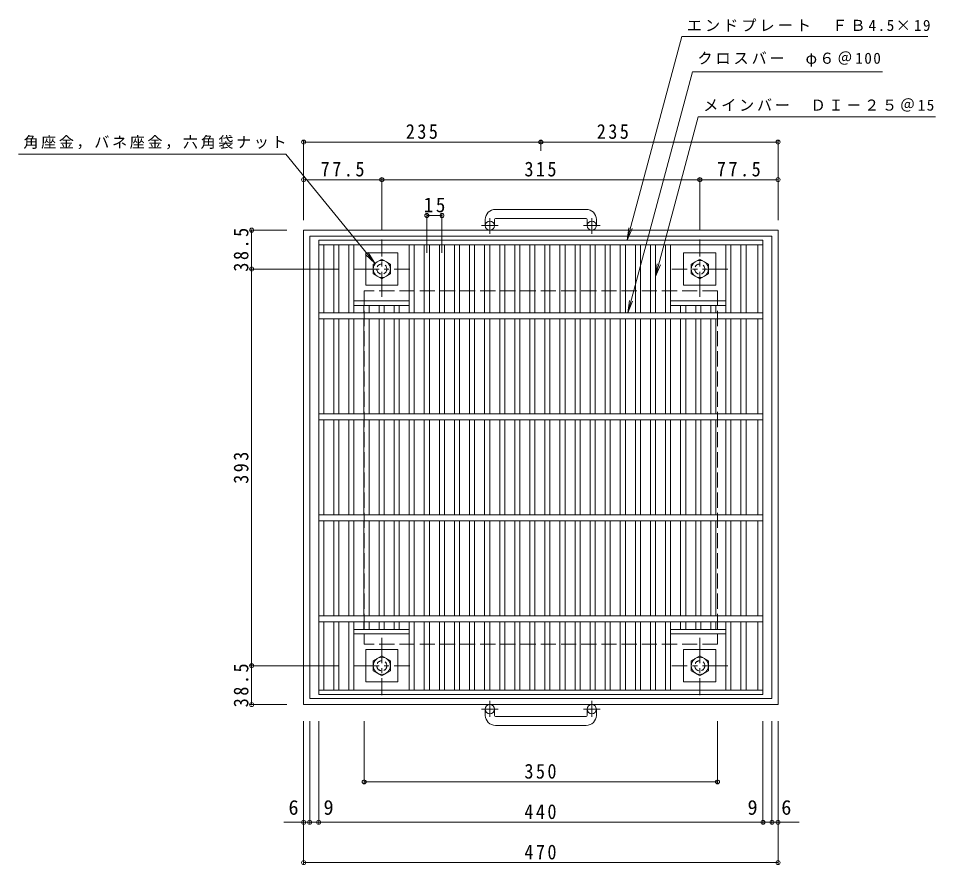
# Model space of a CAD drawing. Units: millimetres at full size, sheet at 1:5; some dimension numbers follow another scale. Extents: x -886 to 783, y -691 to 655.
# Drawn here: x -886 to 23, y -183 to 655 of the extents above; entities that cross this region are included whole.
import ezdxf
from ezdxf.enums import TextEntityAlignment as Align

# ---------------------------------------------------------------- set-up
doc = ezdxf.new("R2010")
doc.units = ezdxf.units.MM
doc.header["$LTSCALE"] = 5
doc.header["$PDMODE"] = 32
doc.header["$PDSIZE"] = 4
for name, pattern in [('CHAIN1', [8, 5, -1, 1, -1]), ('DASHED1', [1.8, 1.2, -0.6]), ('DASHED3', [4, 3, -1])]:
    doc.linetypes.add(name, pattern=pattern)
for name, color, linetype, lineweight in [('E-1', 2, 'Continuous', 9), ('E-2', 3, 'Continuous', 9), ('E-4', 7, 'Continuous', 9), ('E-5', 7, 'Continuous', 9)]:
    doc.layers.add(name, color=color, linetype=linetype, lineweight=lineweight)
doc.styles.add('ＭＳ ゴシック', font='')
doc.styles.get('ＭＳ ゴシック').set_extended_font_data('MS Gothic')

msp = doc.modelspace()

# ---------------------------------------------------------------- linework, layer by layer
at = {"layer": 'E-1'}
for p, q in [((-322.946, 466.043), (-412.946, 466.043)), ((-422.946, 456.043), (-422.946, 449.944)), ((-413.946, 456.043), (-413.946, 449.944)), ((-412.946, 457.043), (-322.946, 457.043)), ((-321.946, 456.043), (-321.946, 449.944)), ((-312.946, 456.043), (-312.946, 449.944)), ((-602.946, 445.444), (-602.946, -24.556)), ((-132.946, 445.444), (-602.946, 445.444)), ((-132.946, 445.444), (-132.946, -24.556)), ((-596.946, 439.444), (-596.946, -18.556)), ((-138.946, 439.444), (-596.946, 439.444)), ((-138.946, 439.444), (-138.946, -18.556)), ((-132.946, -24.556), (-602.946, -24.556)), ((-138.946, -18.556), (-596.946, -18.556)), ((-422.946, -35.156), (-422.946, -29.056)), ((-413.946, -35.156), (-413.946, -29.056)), ((-412.946, -36.156), (-322.946, -36.156)), ((-321.946, -35.156), (-321.946, -29.056)), ((-312.946, -35.156), (-312.946, -29.056)), ((-322.946, -45.156), (-412.946, -45.156))]:
    msp.add_line(p, q, dxfattribs=at)
at = {"layer": 'E-1', "linetype": 'CHAIN1'}
for p, q in [((-418.446, 441.836), (-418.446, 457.434)), ((-317.446, 441.836), (-317.446, 457.434)), ((-410.283, 449.944), (-426.69, 449.944)), ((-309.283, 449.944), (-325.69, 449.944)), ((-525.446, 379.307), (-525.446, 436.08)), ((-210.446, 379.307), (-210.446, 436.08)), ((-553.082, 406.944), (-497.809, 406.944)), ((-182.809, 406.944), (-238.083, 406.944)), ((-525.446, 41.581), (-525.446, -15.192)), ((-210.446, 41.581), (-210.446, -15.192)), ((-553.082, 13.944), (-497.809, 13.944)), ((-182.809, 13.944), (-238.083, 13.944)), ((-418.446, -20.949), (-418.446, -36.545)), ((-317.446, -20.949), (-317.446, -36.545)), ((-410.283, -29.056), (-426.69, -29.056)), ((-309.283, -29.056), (-325.69, -29.056))]:
    msp.add_line(p, q, dxfattribs=at)
at = {"layer": 'E-1', "linetype": 'DASHED3'}
for p, q in [((-542.946, 385.445), (-542.946, 35.443)), ((-192.946, 385.445), (-542.946, 385.445)), ((-192.946, 385.445), (-192.946, 35.443)), ((-192.946, 35.443), (-542.946, 35.443))]:
    msp.add_line(p, q, dxfattribs=at)
at = {"layer": 'E-1'}
for points in [[(-541.446, 390.944), (-541.446, 422.944), (-509.446, 422.944), (-509.446, 390.944)], [(-194.446, 390.944), (-194.446, 422.944), (-226.446, 422.944), (-226.446, 390.944)], [(-516.946, 402.036), (-516.946, 411.851), (-525.446, 416.759), (-533.946, 411.851), (-533.946, 402.036), (-525.446, 397.129)], [(-218.946, 402.036), (-218.946, 411.851), (-210.446, 416.759), (-201.946, 411.851), (-201.946, 402.036), (-210.446, 397.129)], [(-541.446, 29.944), (-541.446, -2.056), (-509.446, -2.056), (-509.446, 29.944)], [(-194.446, 29.944), (-194.446, -2.056), (-226.446, -2.056), (-226.446, 29.944)], [(-516.946, 18.851), (-516.946, 9.036), (-525.446, 4.129), (-533.946, 9.036), (-533.946, 18.851), (-525.446, 23.759)], [(-218.946, 18.851), (-218.946, 9.036), (-210.446, 4.129), (-201.946, 9.036), (-201.946, 18.851), (-210.446, 23.759)]]:
    msp.add_lwpolyline(points, close=True, dxfattribs=at)
for centre, radius in [((-418.446, 449.944), 4.5), ((-317.446, 449.944), 4.5), ((-525.446, 406.944), 8.5), ((-210.446, 406.944), 8.5), ((-525.446, 13.944), 8.5), ((-210.446, 13.944), 8.5), ((-418.446, -29.056), 4.5), ((-317.446, -29.056), 4.5)]:
    msp.add_circle(centre, radius, dxfattribs=at)
at = {"layer": 'E-1', "linetype": 'DASHED1'}
for centre in [(-525.446, 406.944), (-210.446, 406.944), (-525.446, 13.944), (-210.446, 13.944)]:
    msp.add_circle(centre, 5, dxfattribs=at)
at = {"layer": 'E-1'}
for centre, radius, start, end in [((-412.946, 456.043), 10, 90, 180), ((-322.946, 456.043), 10, 0, 90), ((-412.946, 456.043), 1, 90, 180), ((-322.946, 456.043), 1, 0, 90), ((-412.946, -35.156), 10, 180, 270), ((-412.946, -35.156), 1, 180, 270), ((-322.946, -35.156), 10, 270, 0), ((-322.946, -35.156), 1, 270, 0)]:
    msp.add_arc(centre, radius, start, end, dxfattribs=at)
at = {"layer": 'E-2'}
for p, q in [((-587.946, 435.444), (-587.946, -14.556)), ((-587.946, 435.444), (-147.946, 435.444)), ((-587.946, 430.943), (-147.946, 430.943)), ((-582.946, 363.444), (-582.946, 430.943)), ((-573.006, 363.444), (-573.006, 430.943)), ((-568.006, 363.444), (-568.006, 430.943)), ((-558.066, 363.444), (-558.066, 430.943)), ((-553.066, 363.444), (-553.066, 430.943)), ((-498.306, 363.444), (-498.306, 430.943)), ((-493.306, 363.444), (-493.306, 430.943)), ((-483.366, 363.444), (-483.366, 430.943)), ((-478.366, 363.444), (-478.366, 430.943)), ((-468.426, 363.444), (-468.426, 430.943)), ((-463.426, 363.444), (-463.426, 430.943)), ((-453.486, 363.444), (-453.486, 430.943)), ((-448.486, 363.444), (-448.486, 430.943)), ((-438.546, 363.444), (-438.546, 430.943)), ((-433.546, 363.444), (-433.546, 430.943)), ((-423.606, 363.444), (-423.606, 430.943)), ((-418.606, 363.444), (-418.606, 430.943)), ((-408.666, 363.444), (-408.666, 430.943)), ((-403.666, 363.444), (-403.666, 430.943)), ((-393.726, 363.444), (-393.726, 430.943)), ((-388.726, 363.444), (-388.726, 430.943)), ((-378.786, 363.444), (-378.786, 430.943)), ((-373.786, 363.444), (-373.786, 430.943)), ((-363.906, 363.444), (-363.906, 430.943)), ((-358.906, 363.444), (-358.906, 430.943)), ((-348.966, 363.444), (-348.966, 430.943)), ((-343.966, 363.444), (-343.966, 430.943)), ((-334.026, 363.444), (-334.026, 430.943)), ((-329.026, 363.444), (-329.026, 430.943)), ((-319.086, 363.444), (-319.086, 430.943)), ((-314.086, 363.444), (-314.086, 430.943)), ((-304.146, 363.444), (-304.146, 430.943)), ((-299.146, 363.444), (-299.146, 430.943)), ((-289.206, 363.444), (-289.206, 430.943)), ((-284.206, 363.444), (-284.206, 430.943)), ((-274.266, 363.444), (-274.266, 430.943)), ((-269.266, 363.444), (-269.266, 430.943)), ((-259.326, 363.444), (-259.326, 430.943)), ((-254.326, 363.444), (-254.326, 430.943)), ((-244.386, 363.444), (-244.386, 430.943)), ((-239.386, 363.444), (-239.386, 430.943)), ((-184.626, 363.444), (-184.626, 430.943)), ((-179.627, 363.444), (-179.627, 430.943)), ((-169.686, 363.444), (-169.686, 430.943)), ((-164.687, 363.444), (-164.687, 430.943)), ((-152.946, 363.444), (-152.946, 430.943)), ((-147.946, 435.444), (-147.946, -14.556)), ((-553.066, 375.444), (-498.306, 375.444)), ((-239.386, 375.444), (-184.626, 375.444)), ((-553.066, 370.944), (-498.306, 370.944)), ((-543.126, 363.444), (-543.126, 370.944)), ((-538.126, 363.444), (-538.126, 370.944)), ((-528.186, 363.444), (-528.186, 370.944)), ((-523.186, 363.444), (-523.186, 370.944)), ((-513.246, 363.444), (-513.246, 370.944)), ((-508.246, 363.444), (-508.246, 370.944)), ((-239.386, 370.944), (-184.626, 370.944)), ((-229.446, 363.444), (-229.446, 370.944)), ((-224.446, 363.444), (-224.446, 370.944)), ((-214.506, 363.444), (-214.506, 370.944)), ((-209.506, 363.444), (-209.506, 370.944)), ((-199.566, 363.444), (-199.566, 370.944)), ((-194.566, 363.444), (-194.566, 370.944)), ((-147.946, 363.444), (-587.946, 363.444)), ((-147.946, 357.444), (-587.946, 357.444)), ((-582.946, 263.444), (-582.946, 357.444)), ((-573.006, 263.444), (-573.006, 357.444)), ((-568.006, 263.444), (-568.006, 357.444)), ((-558.066, 263.444), (-558.066, 357.444)), ((-553.066, 263.444), (-553.066, 357.444)), ((-543.126, 263.444), (-543.126, 357.444)), ((-538.126, 263.444), (-538.126, 357.444)), ((-528.186, 263.444), (-528.186, 357.444)), ((-523.186, 263.444), (-523.186, 357.444)), ((-513.246, 263.444), (-513.246, 357.444)), ((-508.246, 263.444), (-508.246, 357.444)), ((-498.306, 263.444), (-498.306, 357.444)), ((-493.306, 263.444), (-493.306, 357.444)), ((-483.366, 263.444), (-483.366, 357.444)), ((-478.366, 263.444), (-478.366, 357.444)), ((-468.426, 263.444), (-468.426, 357.444)), ((-463.426, 263.444), (-463.426, 357.444)), ((-453.486, 263.444), (-453.486, 357.444)), ((-448.486, 263.444), (-448.486, 357.444)), ((-438.546, 263.444), (-438.546, 357.444)), ((-433.546, 263.444), (-433.546, 357.444)), ((-423.606, 263.444), (-423.606, 357.444)), ((-418.606, 263.444), (-418.606, 357.444)), ((-408.666, 263.444), (-408.666, 357.444)), ((-403.666, 263.444), (-403.666, 357.444)), ((-393.726, 263.444), (-393.726, 357.444)), ((-388.726, 263.444), (-388.726, 357.444)), ((-378.786, 263.444), (-378.786, 357.444)), ((-373.786, 263.444), (-373.786, 357.444)), ((-363.906, 263.444), (-363.906, 357.444)), ((-358.906, 263.444), (-358.906, 357.444)), ((-348.966, 263.444), (-348.966, 357.444)), ((-343.966, 263.444), (-343.966, 357.444)), ((-334.026, 263.444), (-334.026, 357.444)), ((-329.026, 263.444), (-329.026, 357.444)), ((-319.086, 263.444), (-319.086, 357.444)), ((-314.086, 263.444), (-314.086, 357.444)), ((-304.146, 263.444), (-304.146, 357.444)), ((-299.146, 263.444), (-299.146, 357.444)), ((-289.206, 263.444), (-289.206, 357.444)), ((-284.206, 263.444), (-284.206, 357.444)), ((-274.266, 263.444), (-274.266, 357.444)), ((-269.266, 263.444), (-269.266, 357.444)), ((-259.326, 263.444), (-259.326, 357.444)), ((-254.326, 263.444), (-254.326, 357.444)), ((-244.386, 263.444), (-244.386, 357.444)), ((-239.386, 263.444), (-239.386, 357.444)), ((-229.446, 263.444), (-229.446, 357.444)), ((-224.446, 263.444), (-224.446, 357.444)), ((-214.506, 263.444), (-214.506, 357.444)), ((-209.506, 263.444), (-209.506, 357.444)), ((-199.566, 263.444), (-199.566, 357.444)), ((-194.566, 263.444), (-194.566, 357.444)), ((-184.626, 263.444), (-184.626, 357.444)), ((-179.627, 263.444), (-179.627, 357.444)), ((-169.686, 263.444), (-169.686, 357.444)), ((-164.687, 263.444), (-164.687, 357.444)), ((-152.946, 263.444), (-152.946, 357.444)), ((-147.946, 263.444), (-587.946, 263.444)), ((-147.946, 257.444), (-587.946, 257.444)), ((-582.946, 163.444), (-582.946, 257.444)), ((-573.006, 163.444), (-573.006, 257.444)), ((-568.006, 163.444), (-568.006, 257.444)), ((-558.066, 163.444), (-558.066, 257.444)), ((-553.066, 163.444), (-553.066, 257.444)), ((-543.126, 163.444), (-543.126, 257.444)), ((-538.126, 163.444), (-538.126, 257.444)), ((-528.186, 163.444), (-528.186, 257.444)), ((-523.186, 163.444), (-523.186, 257.444)), ((-513.246, 163.444), (-513.246, 257.444)), ((-508.246, 163.444), (-508.246, 257.444)), ((-498.306, 163.444), (-498.306, 257.444)), ((-493.306, 163.444), (-493.306, 257.444)), ((-483.366, 163.444), (-483.366, 257.444)), ((-478.366, 163.444), (-478.366, 257.444)), ((-468.426, 163.444), (-468.426, 257.444)), ((-463.426, 163.444), (-463.426, 257.444)), ((-453.486, 163.444), (-453.486, 257.444)), ((-448.486, 163.444), (-448.486, 257.444)), ((-438.546, 163.444), (-438.546, 257.444)), ((-433.546, 163.444), (-433.546, 257.444)), ((-423.606, 163.444), (-423.606, 257.444)), ((-418.606, 163.444), (-418.606, 257.444)), ((-408.666, 163.444), (-408.666, 257.444)), ((-403.666, 163.444), (-403.666, 257.444)), ((-393.726, 163.444), (-393.726, 257.444)), ((-388.726, 163.444), (-388.726, 257.444)), ((-378.786, 163.444), (-378.786, 257.444)), ((-373.786, 163.444), (-373.786, 257.444)), ((-363.906, 163.444), (-363.906, 257.444)), ((-358.906, 163.444), (-358.906, 257.444)), ((-348.966, 163.444), (-348.966, 257.444)), ((-343.966, 163.444), (-343.966, 257.444)), ((-334.026, 163.444), (-334.026, 257.444)), ((-329.026, 163.444), (-329.026, 257.444)), ((-319.086, 163.444), (-319.086, 257.444)), ((-314.086, 163.444), (-314.086, 257.444)), ((-304.146, 163.444), (-304.146, 257.444)), ((-299.146, 163.444), (-299.146, 257.444)), ((-289.206, 163.444), (-289.206, 257.444)), ((-284.206, 163.444), (-284.206, 257.444)), ((-274.266, 163.444), (-274.266, 257.444)), ((-269.266, 163.444), (-269.266, 257.444)), ((-259.326, 163.444), (-259.326, 257.444)), ((-254.326, 163.444), (-254.326, 257.444)), ((-244.386, 163.444), (-244.386, 257.444)), ((-239.386, 163.444), (-239.386, 257.444)), ((-229.446, 163.444), (-229.446, 257.444)), ((-224.446, 163.444), (-224.446, 257.444)), ((-214.506, 163.444), (-214.506, 257.444)), ((-209.506, 163.444), (-209.506, 257.444)), ((-199.566, 163.444), (-199.566, 257.444)), ((-194.566, 163.444), (-194.566, 257.444)), ((-184.626, 163.444), (-184.626, 257.444)), ((-179.627, 163.444), (-179.627, 257.444)), ((-169.686, 163.444), (-169.686, 257.444)), ((-164.687, 163.444), (-164.687, 257.444)), ((-152.946, 163.444), (-152.946, 257.444)), ((-147.946, 163.444), (-587.946, 163.444)), ((-147.946, 157.444), (-587.946, 157.444)), ((-582.946, 63.444), (-582.946, 157.444)), ((-573.006, 63.444), (-573.006, 157.444)), ((-568.006, 63.444), (-568.006, 157.444)), ((-558.066, 63.444), (-558.066, 157.444)), ((-553.066, 63.444), (-553.066, 157.444)), ((-543.126, 63.444), (-543.126, 157.444)), ((-538.126, 63.444), (-538.126, 157.444)), ((-528.186, 63.444), (-528.186, 157.444)), ((-523.186, 63.444), (-523.186, 157.444)), ((-513.246, 63.444), (-513.246, 157.444)), ((-508.246, 63.444), (-508.246, 157.444)), ((-498.306, 63.444), (-498.306, 157.444)), ((-493.306, 63.444), (-493.306, 157.444)), ((-483.366, 63.444), (-483.366, 157.444)), ((-478.366, 63.444), (-478.366, 157.444)), ((-468.426, 63.444), (-468.426, 157.444)), ((-463.426, 63.444), (-463.426, 157.444)), ((-453.486, 63.444), (-453.486, 157.444)), ((-448.486, 63.444), (-448.486, 157.444)), ((-438.546, 63.444), (-438.546, 157.444)), ((-433.546, 63.444), (-433.546, 157.444)), ((-423.606, 63.444), (-423.606, 157.444)), ((-418.606, 63.444), (-418.606, 157.444)), ((-408.666, 63.444), (-408.666, 157.444)), ((-403.666, 63.444), (-403.666, 157.444)), ((-393.726, 63.444), (-393.726, 157.444)), ((-388.726, 63.444), (-388.726, 157.444)), ((-378.786, 63.444), (-378.786, 157.444)), ((-373.786, 63.444), (-373.786, 157.444)), ((-363.906, 63.444), (-363.906, 157.444)), ((-358.906, 63.444), (-358.906, 157.444)), ((-348.966, 63.444), (-348.966, 157.444)), ((-343.966, 63.444), (-343.966, 157.444)), ((-334.026, 63.444), (-334.026, 157.444)), ((-329.026, 63.444), (-329.026, 157.444)), ((-319.086, 63.444), (-319.086, 157.444)), ((-314.086, 63.444), (-314.086, 157.444)), ((-304.146, 63.444), (-304.146, 157.444)), ((-299.146, 63.444), (-299.146, 157.444)), ((-289.206, 63.444), (-289.206, 157.444)), ((-284.206, 63.444), (-284.206, 157.444)), ((-274.266, 63.444), (-274.266, 157.444)), ((-269.266, 63.444), (-269.266, 157.444)), ((-259.326, 63.444), (-259.326, 157.444)), ((-254.326, 63.444), (-254.326, 157.444)), ((-244.386, 63.444), (-244.386, 157.444)), ((-239.386, 63.444), (-239.386, 157.444)), ((-229.446, 63.444), (-229.446, 157.444)), ((-224.446, 63.444), (-224.446, 157.444)), ((-214.506, 63.444), (-214.506, 157.444)), ((-209.506, 63.444), (-209.506, 157.444)), ((-199.566, 63.444), (-199.566, 157.444)), ((-194.566, 63.444), (-194.566, 157.444)), ((-184.626, 63.444), (-184.626, 157.444)), ((-179.627, 63.444), (-179.627, 157.444)), ((-169.686, 63.444), (-169.686, 157.444)), ((-164.687, 63.444), (-164.687, 157.444)), ((-152.946, 63.444), (-152.946, 157.444)), ((-147.946, 63.444), (-587.946, 63.444)), ((-147.946, 57.444), (-587.946, 57.444)), ((-582.946, -10.056), (-582.946, 57.444)), ((-573.006, -10.056), (-573.006, 57.444)), ((-568.006, -10.056), (-568.006, 57.444)), ((-558.066, -10.056), (-558.066, 57.444)), ((-553.066, -10.056), (-553.066, 57.444)), ((-543.126, 49.943), (-543.126, 57.444)), ((-538.126, 49.943), (-538.126, 57.444)), ((-528.186, 49.943), (-528.186, 57.444)), ((-523.186, 49.943), (-523.186, 57.444)), ((-513.246, 49.943), (-513.246, 57.444)), ((-508.246, 49.943), (-508.246, 57.444)), ((-498.306, -10.056), (-498.306, 57.444)), ((-493.306, -10.056), (-493.306, 57.444)), ((-483.366, -10.056), (-483.366, 57.444)), ((-478.366, -10.056), (-478.366, 57.444)), ((-468.426, -10.056), (-468.426, 57.444)), ((-463.426, -10.056), (-463.426, 57.444)), ((-453.486, -10.056), (-453.486, 57.444)), ((-448.486, -10.056), (-448.486, 57.444)), ((-438.546, -10.056), (-438.546, 57.444)), ((-433.546, -10.056), (-433.546, 57.444)), ((-423.606, -10.056), (-423.606, 57.444)), ((-418.606, -10.056), (-418.606, 57.444)), ((-408.666, -10.056), (-408.666, 57.444)), ((-403.666, -10.056), (-403.666, 57.444)), ((-393.726, -10.056), (-393.726, 57.444)), ((-388.726, -10.056), (-388.726, 57.444)), ((-378.786, -10.056), (-378.786, 57.444)), ((-373.786, -10.056), (-373.786, 57.444)), ((-363.906, -10.056), (-363.906, 57.444)), ((-358.906, -10.056), (-358.906, 57.444)), ((-348.966, -10.056), (-348.966, 57.444)), ((-343.966, -10.056), (-343.966, 57.444)), ((-334.026, -10.056), (-334.026, 57.444)), ((-329.026, -10.056), (-329.026, 57.444)), ((-319.086, -10.056), (-319.086, 57.444)), ((-314.086, -10.056), (-314.086, 57.444)), ((-304.146, -10.056), (-304.146, 57.444)), ((-299.146, -10.056), (-299.146, 57.444)), ((-289.206, -10.056), (-289.206, 57.444)), ((-284.206, -10.056), (-284.206, 57.444)), ((-274.266, -10.056), (-274.266, 57.444)), ((-269.266, -10.056), (-269.266, 57.444)), ((-259.326, -10.056), (-259.326, 57.444)), ((-254.326, -10.056), (-254.326, 57.444)), ((-244.386, -10.056), (-244.386, 57.444)), ((-239.386, -10.056), (-239.386, 57.444)), ((-229.446, 49.943), (-229.446, 57.444)), ((-224.446, 49.943), (-224.446, 57.444)), ((-214.506, 49.943), (-214.506, 57.444)), ((-209.506, 49.943), (-209.506, 57.444)), ((-199.566, 49.943), (-199.566, 57.444)), ((-194.566, 49.943), (-194.566, 57.444)), ((-184.626, -10.056), (-184.626, 57.444)), ((-179.627, -10.056), (-179.627, 57.444)), ((-169.686, -10.056), (-169.686, 57.444)), ((-164.687, -10.056), (-164.687, 57.444)), ((-152.946, -10.056), (-152.946, 57.444)), ((-553.066, 49.943), (-498.306, 49.943)), ((-553.066, 45.443), (-498.306, 45.443)), ((-239.386, 49.943), (-184.626, 49.943)), ((-239.386, 45.443), (-184.626, 45.443)), ((-147.946, -10.056), (-587.946, -10.056)), ((-147.946, -14.556), (-587.946, -14.556))]:
    msp.add_line(p, q, dxfattribs=at)
at = {"layer": 'E-4'}
for p, q in [((-602.946, 534.169), (-602.946, 455.444)), ((-602.946, 532.669), (-367.946, 532.669)), ((-367.946, 534.169), (-367.946, 524.063)), ((-367.946, 532.669), (-132.946, 532.669)), ((-132.946, 534.169), (-132.946, 455.444)), ((-602.946, 495.444), (-525.446, 495.444)), ((-525.446, 496.944), (-525.446, 446.08)), ((-525.446, 495.444), (-210.446, 495.444)), ((-210.446, 496.944), (-210.446, 446.08)), ((-210.446, 495.444), (-132.946, 495.444)), ((-480.866, 461.45), (-480.866, 422.945)), ((-480.866, 459.95), (-465.926, 459.95)), ((-465.926, 461.45), (-465.926, 422.945)), ((-655.946, 445.444), (-619.446, 445.444)), ((-654.446, 406.944), (-654.446, 445.444)), ((-655.946, 406.944), (-567.682, 406.944)), ((-654.446, 13.944), (-654.446, 406.944)), ((-655.946, 13.944), (-567.682, 13.944)), ((-654.446, -24.556), (-654.446, 13.944)), ((-655.946, -24.556), (-619.446, -24.556)), ((-602.946, -182.556), (-602.946, -41.056)), ((-596.946, -142.556), (-596.946, -41.056)), ((-587.946, -142.556), (-587.946, -41.056)), ((-542.946, -102.556), (-542.946, -41.056)), ((-192.946, -102.556), (-192.946, -41.056)), ((-147.946, -142.556), (-147.946, -41.056)), ((-138.946, -142.556), (-138.946, -41.056)), ((-132.946, -182.556), (-132.946, -41.056)), ((-542.946, -101.056), (-192.946, -101.056)), ((-622.571, -141.056), (-596.946, -141.056)), ((-596.946, -141.056), (-587.946, -141.056)), ((-587.946, -141.056), (-147.946, -141.056)), ((-147.946, -141.056), (-138.946, -141.056)), ((-138.946, -141.056), (-112.009, -141.056)), ((-602.946, -181.056), (-132.946, -181.056))]:
    msp.add_line(p, q, dxfattribs=at)
for p in [(-602.946, 532.669), (-367.946, 532.669), (-132.946, 532.669), (-602.946, 495.444), (-525.446, 495.444), (-210.446, 495.444), (-132.946, 495.444), (-480.866, 459.95), (-465.926, 459.95), (-654.446, 445.444), (-654.446, 406.944), (-654.446, 13.944), (-654.446, -24.556), (-542.946, -101.056), (-192.946, -101.056), (-602.946, -141.056), (-596.946, -141.056), (-587.946, -141.056), (-147.946, -141.056), (-138.946, -141.056), (-132.946, -141.056), (-602.946, -181.056), (-132.946, -181.056)]:
    msp.add_point(p, dxfattribs=at)
at = {"layer": 'E-5'}
for p, q in [((-228.337, 637.138), (15.525, 637.138)), ((-217.765, 602.268), (-29.377, 602.268)), ((-254.326, 399.695), (-211.97, 557.769)), ((-211.97, 557.769), (23.192, 557.769)), ((-620.547, 520.58), (-885.547, 520.58)), ((-282.38, 435.444), (-277.597, 446.993)), ((-532.55, 412.657), (-539.117, 423.293)), ((-254.326, 399.695), (-252.695, 412.088)), ((-254.326, 399.695), (-249.543, 411.243)), ((-281.758, 363.444), (-276.975, 374.993))]:
    msp.add_line(p, q, dxfattribs=at)
for points in [[(-228.337, 637.138), (-282.38, 435.444), (-280.749, 447.837)], [(-217.765, 602.268), (-281.758, 363.444), (-280.127, 375.837)], [(-620.547, 520.58), (-532.55, 412.657), (-541.646, 421.231)]]:
    msp.add_lwpolyline(points, dxfattribs=at)

# ---------------------------------------------------------------- texts
at = {"layer": 'E-4', "color": 2, "style": 'ＭＳ ゴシック'}
for s, p in [('6', (-617.947, -138.056)), ('9', (-583.199, -138.056)), ('9', (-163.146, -138.056)), ('6', (-129.735, -138.056))]:
    msp.add_text(s, height=14.66, dxfattribs=at).set_placement(p, align=Align.BOTTOM_LEFT)
at = {"layer": 'E-4', "color": 2, "char_height": 14.66, "attachment_point": 7, "style": 'ＭＳ ゴシック'}
for s, insert in [('\\T1.27;\\W0.9;235', (-501.696, 535.669)), ('\\T1.27;\\W0.9;235', (-312.523, 535.669)), ('\\T1.28;\\W0.9;77.5', (-586.071, 498.444)), ('\\T1.27;\\W0.9;315', (-384.196, 498.444)), ('\\T1.28;\\W0.9;77.5', (-193.571, 498.444)), ('\\T1.27;\\W0.95;15', (-484.021, 462.95)), ('\\T1.27;\\W0.9;350', (-384.196, -98.056)), ('\\T1.27;\\W0.9;440', (-384.196, -138.056)), ('\\T1.27;\\W0.9;470', (-384.196, -178.056))]:
    msp.add_mtext(s, dxfattribs=dict(at, insert=insert))
at = {"layer": 'E-4', "color": 2, "char_height": 14.66, "attachment_point": 7, "rotation": 90, "style": 'ＭＳ ゴシック'}
for s, insert in [('\\T1.28;\\W0.9;38.5', (-657.446, 404.319)), ('\\T1.27;\\W0.9;393', (-657.446, 194.194)), ('\\T1.28;\\W0.9;38.5', (-657.446, -27.181))]:
    msp.add_mtext(s, dxfattribs=dict(at, insert=insert))
at = {"layer": 'E-5', "char_height": 11, "attachment_point": 7, "style": 'ＭＳ ゴシック'}
for s, insert in [('\\T1.2;エンドプレート\u3000ＦＢ4.5×19', (-223.316, 642.138)), ('\\T1.19;クロスバー\u3000φ６＠100', (-212.765, 607.268)), ('\\T1.18;メインバー\u3000ＤＩ－２５＠15', (-206.97, 562.769)), ('\\T1.17;角座金，バネ座金，六角袋ナット', (-880.547, 525.58))]:
    msp.add_mtext(s, dxfattribs=dict(at, insert=insert))

doc.saveas('drawing.dxf')
